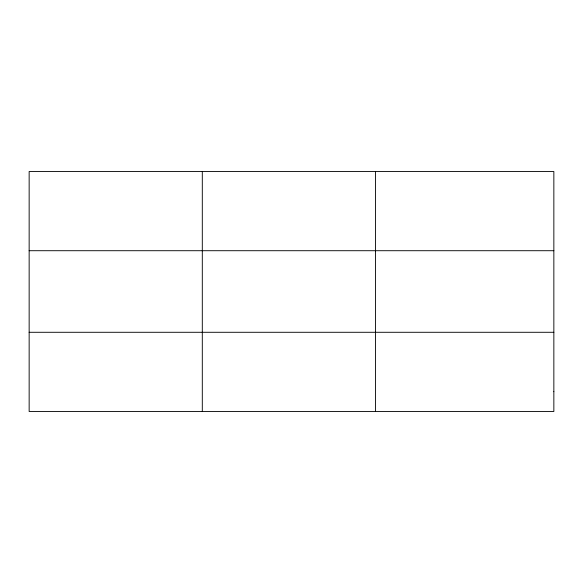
<?xml version="1.0" encoding="UTF-8"?>
<svg xmlns="http://www.w3.org/2000/svg" width="583" height="583" viewBox="0 0 583 583"><rect width="100%" height="100%" fill="white"/><g stroke="black" fill="none" stroke-linecap="round" stroke-linejoin="round"><path stroke-width="0.87" d="M202.301 411.474L202.301 171.526M375.452 411.474L375.452 171.526M29.15 250.712L553.85 250.712M29.15 332.288L553.85 332.288M553.85 391.681L553.85 411.474L29.15 411.474L29.15 171.526L553.85 171.526L553.85 391.681"/></g></svg>
